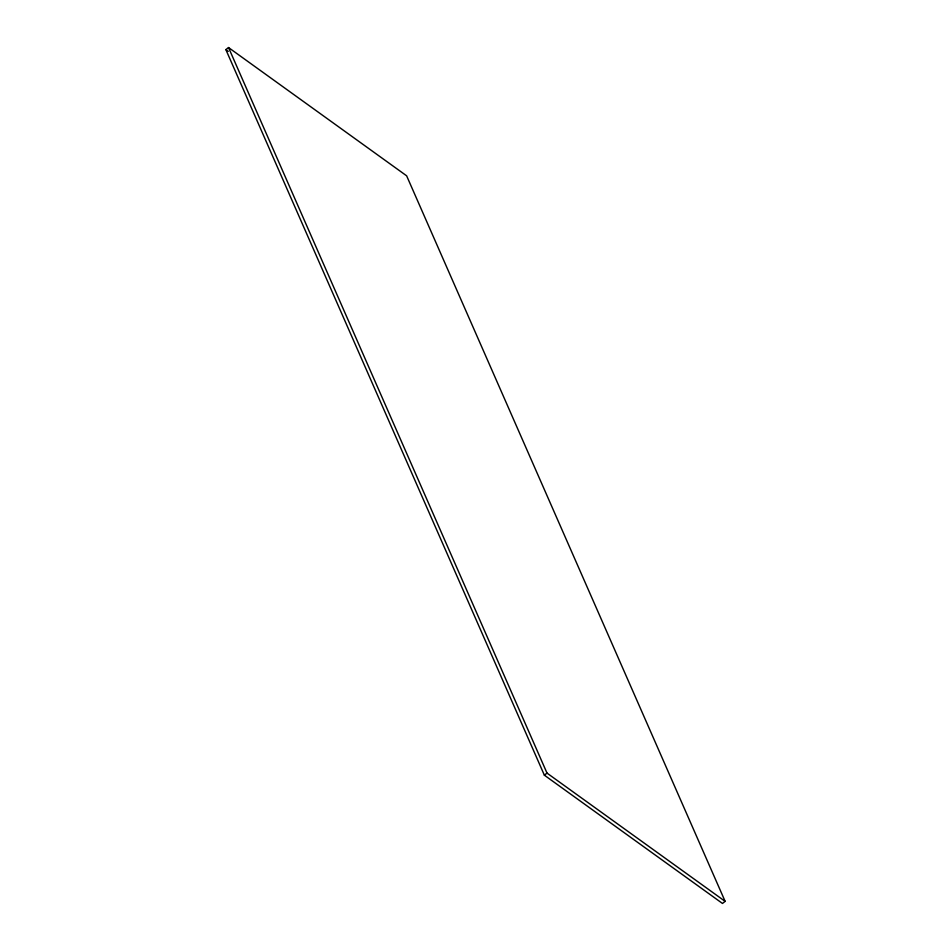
<?xml version="1.0" encoding="UTF-8"?>
<svg xmlns="http://www.w3.org/2000/svg" width="951" height="951" viewBox="0 0 951 951"><rect width="100%" height="100%" fill="white"/><g stroke="black" fill="none" stroke-linecap="round" stroke-linejoin="round"><path stroke-width="1.43" d="M225.862 49.63L228.525 47.55L406.636 175.816L725.137 901.37L722.475 903.45L544.364 775.184L225.862 49.63L228.264 51.354M544.364 775.184L547.015 773.104L725.137 901.37M228.525 47.55L547.015 773.104"/></g></svg>
